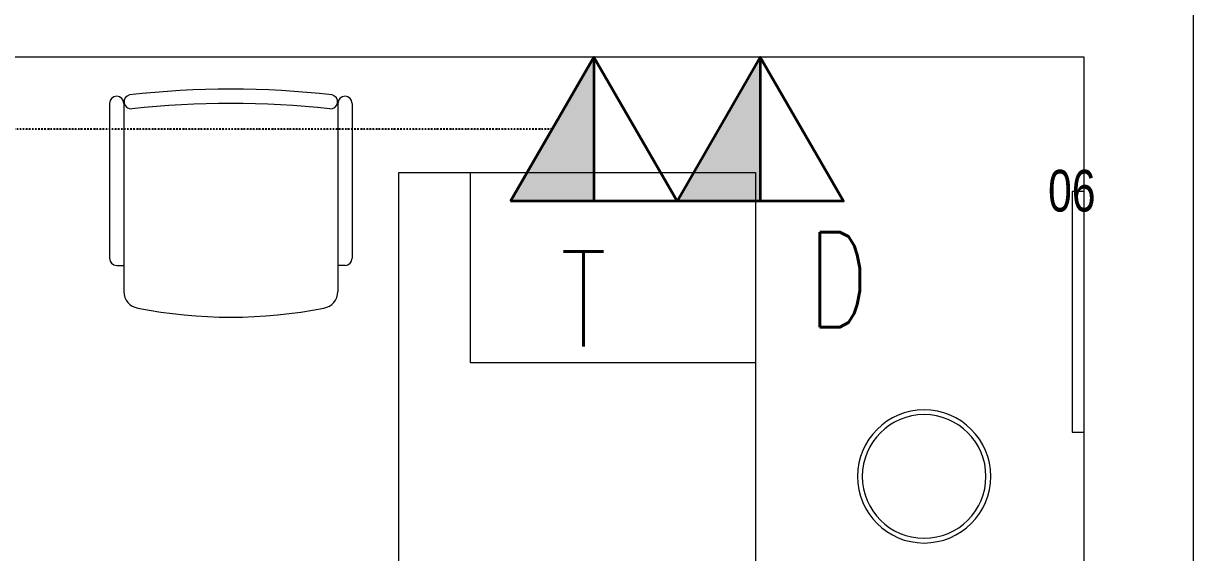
# Model space of a CAD drawing. Header units: inches. Extents: x -12418 to 57169, y -29325 to 19878.
# Drawn here: x 46588 to 49048, y -9889 to -8776 of the extents above; entities that cross this region are included whole.
import ezdxf

# ---------------------------------------------------------------- set-up
doc = ezdxf.new("R2010")
doc.units = ezdxf.units.IN
doc.header["$LTSCALE"] = 25
doc.header["$MEASUREMENT"] = 0
doc.linetypes.add('00-Ground Floor$0$HIDDEN', pattern=[9.525, 6.35, -3.175])
doc.linetypes.add('DASHDOT', pattern=[25.4, 12.7, -6.35, 0, -6.35])
doc.layers.get('0').update_dxf_attribs({"color": 8})
doc.layers.get('Defpoints').update_dxf_attribs({"color": 8})
for name, color, linetype, lineweight in [('00-Ground Floor$0$72_EGR_EQP_TAG', 142, 'Continuous', 5), ('00-Ground Floor$0$LOADING', 253, 'Continuous', 5), ('00-Ground Floor$0$Walls', 251, 'Continuous', 5), ('E-LITE-CLNG-CNDT', 6, 'DASHDOT', 35), ('T-DATA-CLNG-COND', 51, 'DASHDOT', 25), ('T-DATA-DEVC-TYPE', 2, 'Continuous', 25), ('T-DATA-DIM', 251, 'DASHDOT', 25), ('T-DATA-DIM @ 100', 251, 'DASHDOT', 25), ('T-DATA-WALL @ 100', 33, 'Continuous', 35)]:
    doc.layers.add(name, color=color, linetype=linetype, lineweight=lineweight)
doc.styles.add('00-Ground Floor$0$X3G_ENTITY_257CFD', font='swisscl.ttf', dxfattribs={"height": 200})
doc.styles.add('DC_Simplex', font='SIMPLEX.shx', dxfattribs={"width": 0.7})
doc.dimstyles.new('DevCad-MM', dxfattribs={"dimscale": 0.01, "dimtxt": 2, "dimasz": 2, "dimexe": 1, "dimexo": 1, "dimgap": 0.6, "dimtad": 1, "dimdec": 0, "dimrnd": 10, "dimzin": 1, "dimdsep": 46, "dimtxsty": 'DC_Simplex', "dimblk1": 'OBLIQUE', "dimblk2": 'OBLIQUE', "dimsah": 1, "dimcen": 3, "dimclrd": 256, "dimclre": 256, "dimclrt": 45, "dimadec": 0, "dimazin": 0, "dimtfac": 1, "dimtdec": 0, "dimtix": 1, "dimtmove": 2, "dimatfit": 2, "dimldrblk": 'OBLIQUE', "dimfxl": 1, "dimtolj": 1, "dimtzin": 0, "dimarcsym": 0})

# ---------------------------------------------------------------- blocks, each defined once
blk = doc.blocks.new('00-Ground Floor$0$WM00001-P')
at = {"layer": '00-Ground Floor$0$LOADING'}
for radius in [0.14, 0.13]:
    blk.add_circle((0, 0), radius, dxfattribs=at)
blk = doc.blocks.new('00-Ground Floor$0$GF21043-P')
at = {"color": 0}
for p, q in [((0.8, 0.75), (-0.8, 0.75)), ((-0.8, 0.75), (-0.8, 0)), ((-0.8, 0), (0.8, 0))]:
    blk.add_line(p, q, dxfattribs=at)
at = {"color": 0, "linetype": '00-Ground Floor$0$HIDDEN'}
for p, q in [((-0.8, 0.6), (-0.4, 0.6)), ((-0.4, 0.6), (-0.4, 0))]:
    blk.add_line(p, q, dxfattribs=at)
blk = doc.blocks.new('00-Ground Floor$0$GF21016-P')
at = {"layer": '00-Ground Floor$0$LOADING', "extrusion": (-1.24384e-09, -1.20261e-09, -1)}
for p, q in [((0.0128, 0.0179), (0.0128, 0.4136)), ((0.4628, 0.0179), (0.4628, 0.4136)), ((-0.0022, 0.3585), (0.0128, 0.3585)), ((0.4778, 0.3585), (0.4628, 0.3585)), ((-0.0172, 0.0179), (-0.0172, 0.3435)), ((0.4928, 0.0179), (0.4928, 0.3435)), ((0.4778, 0.0029), (0.4778, 0.0029))]:
    blk.add_line(p, q, dxfattribs=at)
for centre, radius, start, end in [((-0.2378, -0.5362), 1.0036, 78.7568, 101.2432), ((-0.0478, 0.4136), 0.035, 0, 80.6557), ((-0.4278, 0.4136), 0.035, 99.3443, 180), ((0.0022, 0.3435), 0.015, 0, 90), ((-0.4778, 0.3435), 0.015, 90, 180), ((-0.0284, 0.0145), 0.015, 284.3864, 95.5209), ((-0.2378, 1.8928), 1.8749, 263.6341, 276.3659), ((-0.4471, 0.0145), 0.015, 84.4791, 255.6136), ((0.0022, 0.0179), 0.015, 270, 0), ((0.0022, 0.0179), 0.015, 180, 270), ((-0.2378, 1.8734), 1.8855, 263.5119, 276.4881), ((-0.4778, 0.0179), 0.015, 270, 0), ((-0.4778, 0.0179), 0.015, 180, 270)]:
    blk.add_arc(centre, radius, start, end, dxfattribs=at)
blk = doc.blocks.new('00-Ground Floor')
at = {"layer": '00-Ground Floor$0$LOADING', "elevation": 0}
blk.add_lwpolyline([(48792.9, -9636), (48817.9, -9636), (48817.9, -9130), (48792.9, -9130), (48792.9, -9636)], dxfattribs=at)
at = {"layer": '00-Ground Floor$0$Walls'}
for p, q in [((49047.9, -10097.4, 0), (49047.9, -5897.4, 0)), ((48817.9, -8847.4, 0), (46362.9, -8847.4, 0)), ((48817.9, -10097.4, 0), (48817.9, -8847.4, 0))]:
    blk.add_line(p, q, dxfattribs=at)
at = {"layer": '00-Ground Floor$0$LOADING', "color": 1, "extrusion": (4.75185e-05, 1.86519e-05, 1), "xscale": -1000.000000000003, "yscale": 1000.000000000003, "zscale": -1000.000000000003, "rotation": 180.0000250467612}
blk.add_blockref('00-Ground Floor$0$GF21016-P', (46786.6, -8926.8, 2), dxfattribs=at)
at = {"layer": '00-Ground Floor$0$LOADING', "extrusion": (2.34731e-18, 2.24019e-05, 1), "xscale": -1000, "yscale": 1000, "zscale": 1000, "rotation": 90}
blk.add_blockref('00-Ground Floor$0$GF21043-P', (48127.3, -9889.8, -0.2), dxfattribs=at)
at = {"layer": '00-Ground Floor$0$LOADING', "extrusion": (-2.34392e-18, -2.24019e-05, -1), "xscale": 1000, "yscale": 1000, "zscale": 1000, "rotation": 270.0000000000004}
blk.add_blockref('00-Ground Floor$0$WM00001-P', (-48481.5, -9729, 0.2), dxfattribs=at)
at = {"layer": '00-Ground Floor$0$72_EGR_EQP_TAG', "insert": (48792, -9084.5, 0), "char_height": 87.47, "attachment_point": 2, "style": '00-Ground Floor$0$X3G_ENTITY_257CFD'}
blk.add_mtext('06', dxfattribs=at)
blk = doc.blocks.new('*U31')
blk.add_hatch(color=254).paths.add_polyline_path([(1.75, 3.031), (0, 3.031), (0, 0)])
blk.add_line((0, 0), (0, 3.031))
blk.add_lwpolyline([(1.75, 3.031), (0, 0), (-1.75, 3.031)], close=True)
at = {"layer": 'T-DATA-DEVC-TYPE', "style": 'DC_Simplex', "width": 0.7, "flags": 8}
blk.add_attdef('DC_TYPE', (2.682, 5.634), '', height=2, rotation=360, dxfattribs=at)
blk = doc.blocks.new('*U30')
blk.add_hatch(color=254).paths.add_polyline_path([(1.75, 3.031), (0, 3.031), (0, 0)])
blk.add_line((0, 0), (0, 3.031))
blk.add_lwpolyline([(1.75, 3.031), (0, 0), (-1.75, 3.031)], close=True)
at = {"layer": 'T-DATA-DEVC-TYPE', "style": 'DC_Simplex', "width": 0.7, "flags": 8}
blk.add_attdef('DC_TYPE', (2.682, 5.634), '', height=2, rotation=360, dxfattribs=at)
blk = doc.blocks.new('_OBLIQUE')
at = {"color": 0, "linetype": 'ByBlock'}
blk.add_line((-0.5, -0.5), (0.5, 0.5), dxfattribs=at)
blk = doc.blocks.new('*D188')
at = {"layer": 'Defpoints', "color": 0, "transparency": 16777216}
for p in [(48817.9, -7518), (47787.2, -8847.4, 0), (48817.9, -8847.4, 0)]:
    blk.add_point(p, dxfattribs=at)
at = {"layer": 'T-DATA-DIM', "lineweight": -2, "transparency": 16777216}
for p, q in [((47787.2, -8747.4), (47787.2, -7418)), ((48817.9, -8747.4), (48817.9, -7418)), ((47787.2, -7518), (48817.9, -7518))]:
    blk.add_line(p, q, dxfattribs=at)
at = {"layer": 'T-DATA-DIM', "lineweight": -2, "transparency": 16777216, "xscale": 200, "yscale": 200, "zscale": 200, "rotation": 180}
blk.add_blockref('_OBLIQUE', (47787.2, -7518), dxfattribs=at)
at = {"layer": 'T-DATA-DIM', "lineweight": -2, "transparency": 16777216, "xscale": 200, "yscale": 200, "zscale": 200}
blk.add_blockref('_OBLIQUE', (48817.9, -7518), dxfattribs=at)
at = {"layer": 'T-DATA-DIM', "color": 45, "transparency": 16777216, "insert": (48302.6, -7358), "char_height": 200, "attachment_point": 5, "style": 'DC_Simplex'}
blk.add_mtext('\\A1;1030', dxfattribs=at)

msp = doc.modelspace()

# ---------------------------------------------------------------- linework, layer by layer
at = {"layer": 'T-DATA-CLNG-COND', "ltscale": 0.01, "elevation": 0}
msp.add_lwpolyline([(47699.7, -8999), (44314, -8999, -0.414214), (44239, -8924), (44239, -7147.4)], format="xyb", dxfattribs=at)

# ---------------------------------------------------------------- block references
at = {"layer": 'E-LITE-CLNG-CNDT'}
msp.add_blockref('00-Ground Floor', (0, 0), dxfattribs=at)
at = {"layer": 'T-DATA-WALL @ 100'}
ref = msp.add_blockref('*U30', (47787.2, -8847.4, 0), dxfattribs=dict(at, xscale=100, yscale=100, zscale=100, rotation=180))
ref.add_attrib('DC_TYPE', 'T', (47717.8, -9455.9, 0), dxfattribs={"layer": 'T-DATA-DEVC-TYPE', "height": 200, "style": 'DC_Simplex', "width": 0.7, "flags": 8})
ref = msp.add_blockref('*U31', (48137.2, -8847.4, 0), dxfattribs=dict(at, xscale=100, yscale=100, zscale=100, rotation=180))
ref.add_attrib('DC_TYPE', 'D', (48238.5, -9415.2, 0), dxfattribs={"layer": 'T-DATA-DEVC-TYPE', "height": 200, "style": 'DC_Simplex', "width": 0.7, "flags": 8})

# ---------------------------------------------------------------- dimensions: what is measured, and where the dimension line sits
at = {"layer": 'T-DATA-DIM @ 100'}
dim = msp.add_linear_dim(base=(48817.9, -7518), p1=(47787.2, -8847.4, 0), p2=(48817.9, -8847.4, 0), dimstyle='DevCad-MM', override={"dimscale": 100, "dimtix": 1, "dimtofl": 1, "dimtmove": 2, "dimatfit": 2}, dxfattribs=at)
dim.commit()
dim.dimension.update_dxf_attribs({"geometry": '*D188', "text_midpoint": (48302.6, -7358)})

doc.saveas('drawing.dxf')
